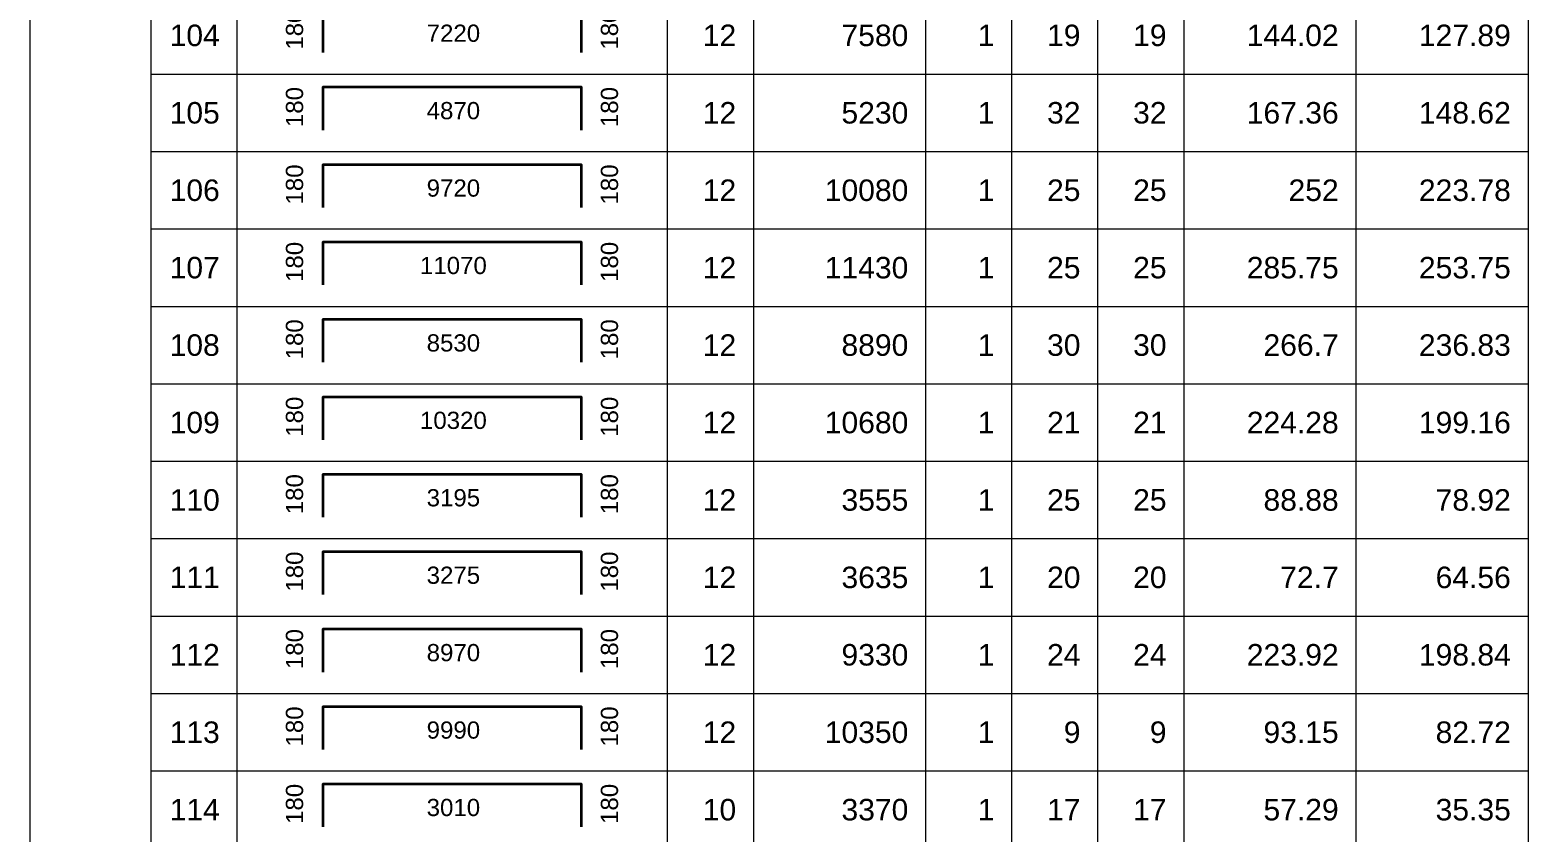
# Model space of a CAD drawing. Header units: millimetres. Extents: x -247377 to 927516, y -864259 to 155594.
# Drawn here: x 866340 to 883745, y -661672 to -652349 of the extents above; entities that cross this region are included whole.
import ezdxf
from ezdxf.enums import TextEntityAlignment as Align

# ---------------------------------------------------------------- set-up
doc = ezdxf.new("R2010")
doc.units = ezdxf.units.MM
doc.header["$MEASUREMENT"] = 0
for name, color, linetype, lineweight in [('NDC_FRAME', 7, 'Continuous', 20), ('NDC_S_REBAR', 4, 'Continuous', 35), ('NDC_S_VN TEXT', 7, 'Continuous', 20), ('NDC_Table', 3, 'Continuous', 20)]:
    doc.layers.add(name, color=color, linetype=linetype, lineweight=lineweight)
doc.styles.add('ARIAL', font='arial.ttf', dxfattribs={"width": 0.8})

# ---------------------------------------------------------------- blocks, each defined once
blk = doc.blocks.new('dang04')
at = {"layer": 'NDC_S_REBAR'}
blk.add_lwpolyline([(3405, -650), (3405, -150), (6405, -150), (6405, -650)], dxfattribs=at)
at = {"layer": 'NDC_Table'}
for p, q in [((0, 0), (0, -900)), ((1405, 0), (1405, -900)), ((2405, 0), (2405, -900)), ((7405, 0), (7405, -900)), ((8405, 0), (8405, -900)), ((10405, 0), (10405, -900)), ((11405, 0), (11405, -900)), ((12405, 0), (12405, -900)), ((13405, 0), (13405, -900)), ((15405, 0), (15405, -900)), ((17405, 0), (17405, -900)), ((1405, -900), (17405, -900))]:
    blk.add_line(p, q, dxfattribs=at)
at = {"layer": 'NDC_S_VN TEXT', "style": 'ARIAL'}
for p in [(3073, -150), (6733, -150)]:
    blk.add_attdef('D03', text='', height=200, rotation=90, dxfattribs=at).set_placement(p, align=Align.MIDDLE_RIGHT)
for p in [(2205, -450), (8205, -450), (10205, -450), (11205, -450), (12205, -450), (13205, -450), (15205, -450), (17205, -450)]:
    blk.add_attdef('D03', text='', height=250, dxfattribs=at).set_placement(p, align=Align.MIDDLE_RIGHT)
blk.add_attdef('D03', text='', height=200, dxfattribs=at).set_placement((4920, -425), align=Align.MIDDLE_CENTER)

msp = doc.modelspace()

# ---------------------------------------------------------------- block references
at = {"layer": 'NDC_FRAME'}
ref = msp.add_blockref('dang04', (866340.1, -651961.7), dxfattribs=at)
ref.add_attrib('D03', '104', dxfattribs={"layer": 'NDC_S_VN TEXT', "height": 250, "style": 'ARIAL'}).set_placement((868545.4, -652411.7), align=Align.MIDDLE_RIGHT)
ref.add_attrib('D03', '180', dxfattribs={"layer": 'NDC_S_VN TEXT', "height": 200, "rotation": 90, "style": 'ARIAL'}).set_placement((869413.4, -652111.7), align=Align.MIDDLE_RIGHT)
ref.add_attrib('D03', '7220', dxfattribs={"layer": 'NDC_S_VN TEXT', "height": 200, "style": 'ARIAL'}).set_placement((871259.7, -652386.4), align=Align.MIDDLE_CENTER)
ref.add_attrib('D03', '180', dxfattribs={"layer": 'NDC_S_VN TEXT', "height": 200, "rotation": 90, "style": 'ARIAL'}).set_placement((873072.6, -652111.7), align=Align.MIDDLE_RIGHT)
ref.add_attrib('D03', '12', dxfattribs={"layer": 'NDC_S_VN TEXT', "height": 250, "style": 'ARIAL'}).set_placement((874545.4, -652411.7), align=Align.MIDDLE_RIGHT)
ref.add_attrib('D03', '7580', dxfattribs={"layer": 'NDC_S_VN TEXT', "height": 250, "style": 'ARIAL'}).set_placement((876545.4, -652411.7), align=Align.MIDDLE_RIGHT)
ref.add_attrib('D03', '1', dxfattribs={"layer": 'NDC_S_VN TEXT', "height": 250, "style": 'ARIAL'}).set_placement((877545.4, -652411.7), align=Align.MIDDLE_RIGHT)
ref.add_attrib('D03', '19', dxfattribs={"layer": 'NDC_S_VN TEXT', "height": 250, "style": 'ARIAL'}).set_placement((878545.4, -652411.7), align=Align.MIDDLE_RIGHT)
ref.add_attrib('D03', '19', dxfattribs={"layer": 'NDC_S_VN TEXT', "height": 250, "style": 'ARIAL'}).set_placement((879545.4, -652411.4), align=Align.MIDDLE_RIGHT)
ref.add_attrib('D03', '144.02', dxfattribs={"layer": 'NDC_S_VN TEXT', "height": 250, "style": 'ARIAL'}).set_placement((881545.4, -652411.7), align=Align.MIDDLE_RIGHT)
ref.add_attrib('D03', '127.89', dxfattribs={"layer": 'NDC_S_VN TEXT', "height": 250, "style": 'ARIAL'}).set_placement((883545.4, -652411.7), align=Align.MIDDLE_RIGHT)
ref = msp.add_blockref('dang04', (866340.1, -652861.7), dxfattribs=at)
ref.add_attrib('D03', '105', dxfattribs={"layer": 'NDC_S_VN TEXT', "height": 250, "style": 'ARIAL'}).set_placement((868545.4, -653311.7), align=Align.MIDDLE_RIGHT)
ref.add_attrib('D03', '180', dxfattribs={"layer": 'NDC_S_VN TEXT', "height": 200, "rotation": 90, "style": 'ARIAL'}).set_placement((869413.4, -653011.7), align=Align.MIDDLE_RIGHT)
ref.add_attrib('D03', '4870', dxfattribs={"layer": 'NDC_S_VN TEXT', "height": 200, "style": 'ARIAL'}).set_placement((871259.7, -653286.4), align=Align.MIDDLE_CENTER)
ref.add_attrib('D03', '180', dxfattribs={"layer": 'NDC_S_VN TEXT', "height": 200, "rotation": 90, "style": 'ARIAL'}).set_placement((873072.6, -653011.7), align=Align.MIDDLE_RIGHT)
ref.add_attrib('D03', '12', dxfattribs={"layer": 'NDC_S_VN TEXT', "height": 250, "style": 'ARIAL'}).set_placement((874545.4, -653311.7), align=Align.MIDDLE_RIGHT)
ref.add_attrib('D03', '5230', dxfattribs={"layer": 'NDC_S_VN TEXT', "height": 250, "style": 'ARIAL'}).set_placement((876545.4, -653311.7), align=Align.MIDDLE_RIGHT)
ref.add_attrib('D03', '1', dxfattribs={"layer": 'NDC_S_VN TEXT', "height": 250, "style": 'ARIAL'}).set_placement((877545.4, -653311.7), align=Align.MIDDLE_RIGHT)
ref.add_attrib('D03', '32', dxfattribs={"layer": 'NDC_S_VN TEXT', "height": 250, "style": 'ARIAL'}).set_placement((878545.4, -653311.7), align=Align.MIDDLE_RIGHT)
ref.add_attrib('D03', '32', dxfattribs={"layer": 'NDC_S_VN TEXT', "height": 250, "style": 'ARIAL'}).set_placement((879545.4, -653311.4), align=Align.MIDDLE_RIGHT)
ref.add_attrib('D03', '167.36', dxfattribs={"layer": 'NDC_S_VN TEXT', "height": 250, "style": 'ARIAL'}).set_placement((881545.4, -653311.7), align=Align.MIDDLE_RIGHT)
ref.add_attrib('D03', '148.62', dxfattribs={"layer": 'NDC_S_VN TEXT', "height": 250, "style": 'ARIAL'}).set_placement((883545.4, -653311.7), align=Align.MIDDLE_RIGHT)
ref = msp.add_blockref('dang04', (866340.1, -653761.7), dxfattribs=at)
ref.add_attrib('D03', '106', dxfattribs={"layer": 'NDC_S_VN TEXT', "height": 250, "style": 'ARIAL'}).set_placement((868545.4, -654211.7), align=Align.MIDDLE_RIGHT)
ref.add_attrib('D03', '180', dxfattribs={"layer": 'NDC_S_VN TEXT', "height": 200, "rotation": 90, "style": 'ARIAL'}).set_placement((869413.4, -653911.7), align=Align.MIDDLE_RIGHT)
ref.add_attrib('D03', '9720', dxfattribs={"layer": 'NDC_S_VN TEXT', "height": 200, "style": 'ARIAL'}).set_placement((871259.7, -654186.4), align=Align.MIDDLE_CENTER)
ref.add_attrib('D03', '180', dxfattribs={"layer": 'NDC_S_VN TEXT', "height": 200, "rotation": 90, "style": 'ARIAL'}).set_placement((873072.6, -653911.7), align=Align.MIDDLE_RIGHT)
ref.add_attrib('D03', '12', dxfattribs={"layer": 'NDC_S_VN TEXT', "height": 250, "style": 'ARIAL'}).set_placement((874545.4, -654211.7), align=Align.MIDDLE_RIGHT)
ref.add_attrib('D03', '10080', dxfattribs={"layer": 'NDC_S_VN TEXT', "height": 250, "style": 'ARIAL'}).set_placement((876545.4, -654211.7), align=Align.MIDDLE_RIGHT)
ref.add_attrib('D03', '1', dxfattribs={"layer": 'NDC_S_VN TEXT', "height": 250, "style": 'ARIAL'}).set_placement((877545.4, -654211.7), align=Align.MIDDLE_RIGHT)
ref.add_attrib('D03', '25', dxfattribs={"layer": 'NDC_S_VN TEXT', "height": 250, "style": 'ARIAL'}).set_placement((878545.4, -654211.7), align=Align.MIDDLE_RIGHT)
ref.add_attrib('D03', '25', dxfattribs={"layer": 'NDC_S_VN TEXT', "height": 250, "style": 'ARIAL'}).set_placement((879545.4, -654211.4), align=Align.MIDDLE_RIGHT)
ref.add_attrib('D03', '252', dxfattribs={"layer": 'NDC_S_VN TEXT', "height": 250, "style": 'ARIAL'}).set_placement((881545.4, -654211.7), align=Align.MIDDLE_RIGHT)
ref.add_attrib('D03', '223.78', dxfattribs={"layer": 'NDC_S_VN TEXT', "height": 250, "style": 'ARIAL'}).set_placement((883545.4, -654211.7), align=Align.MIDDLE_RIGHT)
ref = msp.add_blockref('dang04', (866340.1, -654661.7), dxfattribs=at)
ref.add_attrib('D03', '107', dxfattribs={"layer": 'NDC_S_VN TEXT', "height": 250, "style": 'ARIAL'}).set_placement((868545.4, -655111.7), align=Align.MIDDLE_RIGHT)
ref.add_attrib('D03', '180', dxfattribs={"layer": 'NDC_S_VN TEXT', "height": 200, "rotation": 90, "style": 'ARIAL'}).set_placement((869413.4, -654811.7), align=Align.MIDDLE_RIGHT)
ref.add_attrib('D03', '11070', dxfattribs={"layer": 'NDC_S_VN TEXT', "height": 200, "style": 'ARIAL'}).set_placement((871259.7, -655086.4), align=Align.MIDDLE_CENTER)
ref.add_attrib('D03', '180', dxfattribs={"layer": 'NDC_S_VN TEXT', "height": 200, "rotation": 90, "style": 'ARIAL'}).set_placement((873072.6, -654811.7), align=Align.MIDDLE_RIGHT)
ref.add_attrib('D03', '12', dxfattribs={"layer": 'NDC_S_VN TEXT', "height": 250, "style": 'ARIAL'}).set_placement((874545.4, -655111.7), align=Align.MIDDLE_RIGHT)
ref.add_attrib('D03', '11430', dxfattribs={"layer": 'NDC_S_VN TEXT', "height": 250, "style": 'ARIAL'}).set_placement((876545.4, -655111.7), align=Align.MIDDLE_RIGHT)
ref.add_attrib('D03', '1', dxfattribs={"layer": 'NDC_S_VN TEXT', "height": 250, "style": 'ARIAL'}).set_placement((877545.4, -655111.7), align=Align.MIDDLE_RIGHT)
ref.add_attrib('D03', '25', dxfattribs={"layer": 'NDC_S_VN TEXT', "height": 250, "style": 'ARIAL'}).set_placement((878545.4, -655111.7), align=Align.MIDDLE_RIGHT)
ref.add_attrib('D03', '25', dxfattribs={"layer": 'NDC_S_VN TEXT', "height": 250, "style": 'ARIAL'}).set_placement((879545.4, -655111.4), align=Align.MIDDLE_RIGHT)
ref.add_attrib('D03', '285.75', dxfattribs={"layer": 'NDC_S_VN TEXT', "height": 250, "style": 'ARIAL'}).set_placement((881545.4, -655111.7), align=Align.MIDDLE_RIGHT)
ref.add_attrib('D03', '253.75', dxfattribs={"layer": 'NDC_S_VN TEXT', "height": 250, "style": 'ARIAL'}).set_placement((883545.4, -655111.7), align=Align.MIDDLE_RIGHT)
ref = msp.add_blockref('dang04', (866340.1, -655561.7), dxfattribs=at)
ref.add_attrib('D03', '108', dxfattribs={"layer": 'NDC_S_VN TEXT', "height": 250, "style": 'ARIAL'}).set_placement((868545.4, -656011.7), align=Align.MIDDLE_RIGHT)
ref.add_attrib('D03', '180', dxfattribs={"layer": 'NDC_S_VN TEXT', "height": 200, "rotation": 90, "style": 'ARIAL'}).set_placement((869413.4, -655711.7), align=Align.MIDDLE_RIGHT)
ref.add_attrib('D03', '8530', dxfattribs={"layer": 'NDC_S_VN TEXT', "height": 200, "style": 'ARIAL'}).set_placement((871259.7, -655986.4), align=Align.MIDDLE_CENTER)
ref.add_attrib('D03', '180', dxfattribs={"layer": 'NDC_S_VN TEXT', "height": 200, "rotation": 90, "style": 'ARIAL'}).set_placement((873072.6, -655711.7), align=Align.MIDDLE_RIGHT)
ref.add_attrib('D03', '12', dxfattribs={"layer": 'NDC_S_VN TEXT', "height": 250, "style": 'ARIAL'}).set_placement((874545.4, -656011.7), align=Align.MIDDLE_RIGHT)
ref.add_attrib('D03', '8890', dxfattribs={"layer": 'NDC_S_VN TEXT', "height": 250, "style": 'ARIAL'}).set_placement((876545.4, -656011.7), align=Align.MIDDLE_RIGHT)
ref.add_attrib('D03', '1', dxfattribs={"layer": 'NDC_S_VN TEXT', "height": 250, "style": 'ARIAL'}).set_placement((877545.4, -656011.7), align=Align.MIDDLE_RIGHT)
ref.add_attrib('D03', '30', dxfattribs={"layer": 'NDC_S_VN TEXT', "height": 250, "style": 'ARIAL'}).set_placement((878545.4, -656011.7), align=Align.MIDDLE_RIGHT)
ref.add_attrib('D03', '30', dxfattribs={"layer": 'NDC_S_VN TEXT', "height": 250, "style": 'ARIAL'}).set_placement((879545.4, -656011.4), align=Align.MIDDLE_RIGHT)
ref.add_attrib('D03', '266.7', dxfattribs={"layer": 'NDC_S_VN TEXT', "height": 250, "style": 'ARIAL'}).set_placement((881545.4, -656011.7), align=Align.MIDDLE_RIGHT)
ref.add_attrib('D03', '236.83', dxfattribs={"layer": 'NDC_S_VN TEXT', "height": 250, "style": 'ARIAL'}).set_placement((883545.4, -656011.7), align=Align.MIDDLE_RIGHT)
ref = msp.add_blockref('dang04', (866340.1, -656461.7), dxfattribs=at)
ref.add_attrib('D03', '109', dxfattribs={"layer": 'NDC_S_VN TEXT', "height": 250, "style": 'ARIAL'}).set_placement((868545.4, -656911.7), align=Align.MIDDLE_RIGHT)
ref.add_attrib('D03', '180', dxfattribs={"layer": 'NDC_S_VN TEXT', "height": 200, "rotation": 90, "style": 'ARIAL'}).set_placement((869413.4, -656611.7), align=Align.MIDDLE_RIGHT)
ref.add_attrib('D03', '10320', dxfattribs={"layer": 'NDC_S_VN TEXT', "height": 200, "style": 'ARIAL'}).set_placement((871259.7, -656886.4), align=Align.MIDDLE_CENTER)
ref.add_attrib('D03', '180', dxfattribs={"layer": 'NDC_S_VN TEXT', "height": 200, "rotation": 90, "style": 'ARIAL'}).set_placement((873072.6, -656611.7), align=Align.MIDDLE_RIGHT)
ref.add_attrib('D03', '12', dxfattribs={"layer": 'NDC_S_VN TEXT', "height": 250, "style": 'ARIAL'}).set_placement((874545.4, -656911.7), align=Align.MIDDLE_RIGHT)
ref.add_attrib('D03', '10680', dxfattribs={"layer": 'NDC_S_VN TEXT', "height": 250, "style": 'ARIAL'}).set_placement((876545.4, -656911.7), align=Align.MIDDLE_RIGHT)
ref.add_attrib('D03', '1', dxfattribs={"layer": 'NDC_S_VN TEXT', "height": 250, "style": 'ARIAL'}).set_placement((877545.4, -656911.7), align=Align.MIDDLE_RIGHT)
ref.add_attrib('D03', '21', dxfattribs={"layer": 'NDC_S_VN TEXT', "height": 250, "style": 'ARIAL'}).set_placement((878545.4, -656911.7), align=Align.MIDDLE_RIGHT)
ref.add_attrib('D03', '21', dxfattribs={"layer": 'NDC_S_VN TEXT', "height": 250, "style": 'ARIAL'}).set_placement((879545.4, -656911.4), align=Align.MIDDLE_RIGHT)
ref.add_attrib('D03', '224.28', dxfattribs={"layer": 'NDC_S_VN TEXT', "height": 250, "style": 'ARIAL'}).set_placement((881545.4, -656911.7), align=Align.MIDDLE_RIGHT)
ref.add_attrib('D03', '199.16', dxfattribs={"layer": 'NDC_S_VN TEXT', "height": 250, "style": 'ARIAL'}).set_placement((883545.4, -656911.7), align=Align.MIDDLE_RIGHT)
ref = msp.add_blockref('dang04', (866340.1, -657361.7), dxfattribs=at)
ref.add_attrib('D03', '110', dxfattribs={"layer": 'NDC_S_VN TEXT', "height": 250, "style": 'ARIAL'}).set_placement((868545.4, -657811.7), align=Align.MIDDLE_RIGHT)
ref.add_attrib('D03', '180', dxfattribs={"layer": 'NDC_S_VN TEXT', "height": 200, "rotation": 90, "style": 'ARIAL'}).set_placement((869413.4, -657511.7), align=Align.MIDDLE_RIGHT)
ref.add_attrib('D03', '3195', dxfattribs={"layer": 'NDC_S_VN TEXT', "height": 200, "style": 'ARIAL'}).set_placement((871259.7, -657786.4), align=Align.MIDDLE_CENTER)
ref.add_attrib('D03', '180', dxfattribs={"layer": 'NDC_S_VN TEXT', "height": 200, "rotation": 90, "style": 'ARIAL'}).set_placement((873072.6, -657511.7), align=Align.MIDDLE_RIGHT)
ref.add_attrib('D03', '12', dxfattribs={"layer": 'NDC_S_VN TEXT', "height": 250, "style": 'ARIAL'}).set_placement((874545.4, -657811.7), align=Align.MIDDLE_RIGHT)
ref.add_attrib('D03', '3555', dxfattribs={"layer": 'NDC_S_VN TEXT', "height": 250, "style": 'ARIAL'}).set_placement((876545.4, -657811.7), align=Align.MIDDLE_RIGHT)
ref.add_attrib('D03', '1', dxfattribs={"layer": 'NDC_S_VN TEXT', "height": 250, "style": 'ARIAL'}).set_placement((877545.4, -657811.7), align=Align.MIDDLE_RIGHT)
ref.add_attrib('D03', '25', dxfattribs={"layer": 'NDC_S_VN TEXT', "height": 250, "style": 'ARIAL'}).set_placement((878545.4, -657811.7), align=Align.MIDDLE_RIGHT)
ref.add_attrib('D03', '25', dxfattribs={"layer": 'NDC_S_VN TEXT', "height": 250, "style": 'ARIAL'}).set_placement((879545.4, -657811.4), align=Align.MIDDLE_RIGHT)
ref.add_attrib('D03', '88.88', dxfattribs={"layer": 'NDC_S_VN TEXT', "height": 250, "style": 'ARIAL'}).set_placement((881545.4, -657811.7), align=Align.MIDDLE_RIGHT)
ref.add_attrib('D03', '78.92', dxfattribs={"layer": 'NDC_S_VN TEXT', "height": 250, "style": 'ARIAL'}).set_placement((883545.4, -657811.7), align=Align.MIDDLE_RIGHT)
ref = msp.add_blockref('dang04', (866340.1, -658261.7), dxfattribs=at)
ref.add_attrib('D03', '111', dxfattribs={"layer": 'NDC_S_VN TEXT', "height": 250, "style": 'ARIAL'}).set_placement((868545.4, -658711.7), align=Align.MIDDLE_RIGHT)
ref.add_attrib('D03', '180', dxfattribs={"layer": 'NDC_S_VN TEXT', "height": 200, "rotation": 90, "style": 'ARIAL'}).set_placement((869413.4, -658411.7), align=Align.MIDDLE_RIGHT)
ref.add_attrib('D03', '3275', dxfattribs={"layer": 'NDC_S_VN TEXT', "height": 200, "style": 'ARIAL'}).set_placement((871259.7, -658686.4), align=Align.MIDDLE_CENTER)
ref.add_attrib('D03', '180', dxfattribs={"layer": 'NDC_S_VN TEXT', "height": 200, "rotation": 90, "style": 'ARIAL'}).set_placement((873072.6, -658411.7), align=Align.MIDDLE_RIGHT)
ref.add_attrib('D03', '12', dxfattribs={"layer": 'NDC_S_VN TEXT', "height": 250, "style": 'ARIAL'}).set_placement((874545.4, -658711.7), align=Align.MIDDLE_RIGHT)
ref.add_attrib('D03', '3635', dxfattribs={"layer": 'NDC_S_VN TEXT', "height": 250, "style": 'ARIAL'}).set_placement((876545.4, -658711.7), align=Align.MIDDLE_RIGHT)
ref.add_attrib('D03', '1', dxfattribs={"layer": 'NDC_S_VN TEXT', "height": 250, "style": 'ARIAL'}).set_placement((877545.4, -658711.7), align=Align.MIDDLE_RIGHT)
ref.add_attrib('D03', '20', dxfattribs={"layer": 'NDC_S_VN TEXT', "height": 250, "style": 'ARIAL'}).set_placement((878545.4, -658711.7), align=Align.MIDDLE_RIGHT)
ref.add_attrib('D03', '20', dxfattribs={"layer": 'NDC_S_VN TEXT', "height": 250, "style": 'ARIAL'}).set_placement((879545.4, -658711.4), align=Align.MIDDLE_RIGHT)
ref.add_attrib('D03', '72.7', dxfattribs={"layer": 'NDC_S_VN TEXT', "height": 250, "style": 'ARIAL'}).set_placement((881545.4, -658711.7), align=Align.MIDDLE_RIGHT)
ref.add_attrib('D03', '64.56', dxfattribs={"layer": 'NDC_S_VN TEXT', "height": 250, "style": 'ARIAL'}).set_placement((883545.4, -658711.7), align=Align.MIDDLE_RIGHT)
ref = msp.add_blockref('dang04', (866340.1, -659161.7), dxfattribs=at)
ref.add_attrib('D03', '112', dxfattribs={"layer": 'NDC_S_VN TEXT', "height": 250, "style": 'ARIAL'}).set_placement((868545.4, -659611.7), align=Align.MIDDLE_RIGHT)
ref.add_attrib('D03', '180', dxfattribs={"layer": 'NDC_S_VN TEXT', "height": 200, "rotation": 90, "style": 'ARIAL'}).set_placement((869413.4, -659311.7), align=Align.MIDDLE_RIGHT)
ref.add_attrib('D03', '8970', dxfattribs={"layer": 'NDC_S_VN TEXT', "height": 200, "style": 'ARIAL'}).set_placement((871259.7, -659586.4), align=Align.MIDDLE_CENTER)
ref.add_attrib('D03', '180', dxfattribs={"layer": 'NDC_S_VN TEXT', "height": 200, "rotation": 90, "style": 'ARIAL'}).set_placement((873072.6, -659311.7), align=Align.MIDDLE_RIGHT)
ref.add_attrib('D03', '12', dxfattribs={"layer": 'NDC_S_VN TEXT', "height": 250, "style": 'ARIAL'}).set_placement((874545.4, -659611.7), align=Align.MIDDLE_RIGHT)
ref.add_attrib('D03', '9330', dxfattribs={"layer": 'NDC_S_VN TEXT', "height": 250, "style": 'ARIAL'}).set_placement((876545.4, -659611.7), align=Align.MIDDLE_RIGHT)
ref.add_attrib('D03', '1', dxfattribs={"layer": 'NDC_S_VN TEXT', "height": 250, "style": 'ARIAL'}).set_placement((877545.4, -659611.7), align=Align.MIDDLE_RIGHT)
ref.add_attrib('D03', '24', dxfattribs={"layer": 'NDC_S_VN TEXT', "height": 250, "style": 'ARIAL'}).set_placement((878545.4, -659611.7), align=Align.MIDDLE_RIGHT)
ref.add_attrib('D03', '24', dxfattribs={"layer": 'NDC_S_VN TEXT', "height": 250, "style": 'ARIAL'}).set_placement((879545.4, -659611.4), align=Align.MIDDLE_RIGHT)
ref.add_attrib('D03', '223.92', dxfattribs={"layer": 'NDC_S_VN TEXT', "height": 250, "style": 'ARIAL'}).set_placement((881545.4, -659611.7), align=Align.MIDDLE_RIGHT)
ref.add_attrib('D03', '198.84', dxfattribs={"layer": 'NDC_S_VN TEXT', "height": 250, "style": 'ARIAL'}).set_placement((883545.4, -659611.7), align=Align.MIDDLE_RIGHT)
ref = msp.add_blockref('dang04', (866340.1, -660061.7), dxfattribs=at)
ref.add_attrib('D03', '113', dxfattribs={"layer": 'NDC_S_VN TEXT', "height": 250, "style": 'ARIAL'}).set_placement((868545.4, -660511.7), align=Align.MIDDLE_RIGHT)
ref.add_attrib('D03', '180', dxfattribs={"layer": 'NDC_S_VN TEXT', "height": 200, "rotation": 90, "style": 'ARIAL'}).set_placement((869413.4, -660211.7), align=Align.MIDDLE_RIGHT)
ref.add_attrib('D03', '9990', dxfattribs={"layer": 'NDC_S_VN TEXT', "height": 200, "style": 'ARIAL'}).set_placement((871259.7, -660486.4), align=Align.MIDDLE_CENTER)
ref.add_attrib('D03', '180', dxfattribs={"layer": 'NDC_S_VN TEXT', "height": 200, "rotation": 90, "style": 'ARIAL'}).set_placement((873072.6, -660211.7), align=Align.MIDDLE_RIGHT)
ref.add_attrib('D03', '12', dxfattribs={"layer": 'NDC_S_VN TEXT', "height": 250, "style": 'ARIAL'}).set_placement((874545.4, -660511.7), align=Align.MIDDLE_RIGHT)
ref.add_attrib('D03', '10350', dxfattribs={"layer": 'NDC_S_VN TEXT', "height": 250, "style": 'ARIAL'}).set_placement((876545.4, -660511.7), align=Align.MIDDLE_RIGHT)
ref.add_attrib('D03', '1', dxfattribs={"layer": 'NDC_S_VN TEXT', "height": 250, "style": 'ARIAL'}).set_placement((877545.4, -660511.7), align=Align.MIDDLE_RIGHT)
ref.add_attrib('D03', '9', dxfattribs={"layer": 'NDC_S_VN TEXT', "height": 250, "style": 'ARIAL'}).set_placement((878545.4, -660511.7), align=Align.MIDDLE_RIGHT)
ref.add_attrib('D03', '9', dxfattribs={"layer": 'NDC_S_VN TEXT', "height": 250, "style": 'ARIAL'}).set_placement((879545.4, -660511.4), align=Align.MIDDLE_RIGHT)
ref.add_attrib('D03', '93.15', dxfattribs={"layer": 'NDC_S_VN TEXT', "height": 250, "style": 'ARIAL'}).set_placement((881545.4, -660511.7), align=Align.MIDDLE_RIGHT)
ref.add_attrib('D03', '82.72', dxfattribs={"layer": 'NDC_S_VN TEXT', "height": 250, "style": 'ARIAL'}).set_placement((883545.4, -660511.7), align=Align.MIDDLE_RIGHT)
ref = msp.add_blockref('dang04', (866340.1, -660961.7), dxfattribs=at)
ref.add_attrib('D03', '114', dxfattribs={"layer": 'NDC_S_VN TEXT', "height": 250, "style": 'ARIAL'}).set_placement((868545.4, -661411.7), align=Align.MIDDLE_RIGHT)
ref.add_attrib('D03', '180', dxfattribs={"layer": 'NDC_S_VN TEXT', "height": 200, "rotation": 90, "style": 'ARIAL'}).set_placement((869413.4, -661111.7), align=Align.MIDDLE_RIGHT)
ref.add_attrib('D03', '3010', dxfattribs={"layer": 'NDC_S_VN TEXT', "height": 200, "style": 'ARIAL'}).set_placement((871259.7, -661386.4), align=Align.MIDDLE_CENTER)
ref.add_attrib('D03', '180', dxfattribs={"layer": 'NDC_S_VN TEXT', "height": 200, "rotation": 90, "style": 'ARIAL'}).set_placement((873072.6, -661111.7), align=Align.MIDDLE_RIGHT)
ref.add_attrib('D03', '10', dxfattribs={"layer": 'NDC_S_VN TEXT', "height": 250, "style": 'ARIAL'}).set_placement((874545.4, -661411.7), align=Align.MIDDLE_RIGHT)
ref.add_attrib('D03', '3370', dxfattribs={"layer": 'NDC_S_VN TEXT', "height": 250, "style": 'ARIAL'}).set_placement((876545.4, -661411.7), align=Align.MIDDLE_RIGHT)
ref.add_attrib('D03', '1', dxfattribs={"layer": 'NDC_S_VN TEXT', "height": 250, "style": 'ARIAL'}).set_placement((877545.4, -661411.7), align=Align.MIDDLE_RIGHT)
ref.add_attrib('D03', '17', dxfattribs={"layer": 'NDC_S_VN TEXT', "height": 250, "style": 'ARIAL'}).set_placement((878545.4, -661411.7), align=Align.MIDDLE_RIGHT)
ref.add_attrib('D03', '17', dxfattribs={"layer": 'NDC_S_VN TEXT', "height": 250, "style": 'ARIAL'}).set_placement((879545.4, -661411.4), align=Align.MIDDLE_RIGHT)
ref.add_attrib('D03', '57.29', dxfattribs={"layer": 'NDC_S_VN TEXT', "height": 250, "style": 'ARIAL'}).set_placement((881545.4, -661411.7), align=Align.MIDDLE_RIGHT)
ref.add_attrib('D03', '35.35', dxfattribs={"layer": 'NDC_S_VN TEXT', "height": 250, "style": 'ARIAL'}).set_placement((883545.4, -661411.7), align=Align.MIDDLE_RIGHT)

doc.saveas('drawing.dxf')
